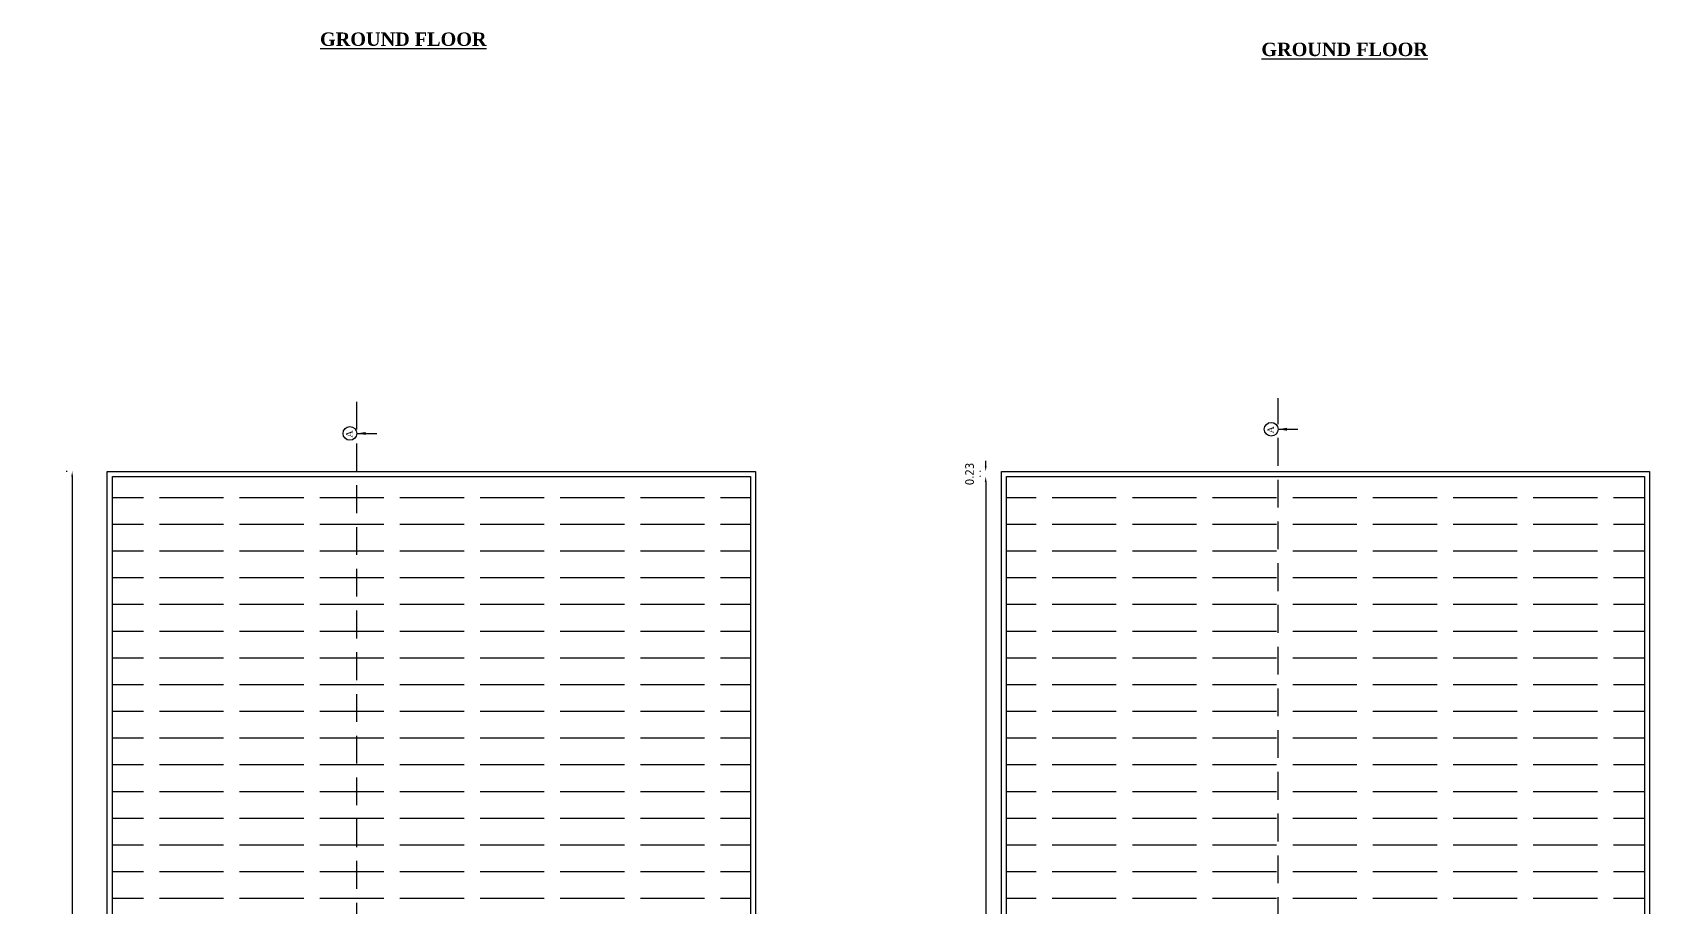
# Model space of a CAD drawing. Header units: metres. Extents: x 2063 to 2266, y 1708 to 2054.
# Drawn here: x 2177.3 to 2249.9, y 1833.4 to 1872.7 of the extents above; entities that cross this region are included whole.
import ezdxf

# ---------------------------------------------------------------- set-up
doc = ezdxf.new("R2010")
doc.units = ezdxf.units.M
doc.linetypes.add('HIDDEN', pattern=[0.375, 0.25, -0.125])
doc.styles.add('CODE', font='tahoma.ttf')
doc.styles.add('DIM', font='swissc.ttf')
doc.styles.add('ROMANS', font='times.ttf', dxfattribs={"height": 12})
doc.styles.get("Standard").update_dxf_attribs({"font": 'arial.ttf'})
doc.styles.add('TIMES NEW ROMAN', font='times.ttf')
doc.dimstyles.new('Din', dxfattribs={"dimscale": 0, "dimtxt": 0.25, "dimasz": 0.1, "dimexe": 0.15, "dimexo": 0.15, "dimgap": 0.03, "dimtad": 0, "dimzin": 0, "dimdsep": 46, "dimtxsty": 'DIM', "dimblk": 'ARCHTICK', "dimcen": 0.09, "dimdle": 0.15, "dimse1": 1, "dimse2": 1, "dimclrd": 256, "dimclre": 256, "dimclrt": 7, "dimadec": 0, "dimazin": 3, "dimtfac": 1, "dimtofl": 0, "dimtmove": 1, "dimatfit": 3, "dimfxl": 0, "dimtolj": 1, "dimtzin": 0, "dimarcsym": 0})
doc.dimstyles.get("Standard").update_dxf_attribs({"dimtxt": 0.18, "dimasz": 0.18, "dimexe": 0.18, "dimexo": 0.0625, "dimgap": 0.09, "dimtad": 0, "dimtih": 1, "dimtoh": 1, "dimdec": 4, "dimzin": 0, "dimdsep": 46, "dimtxsty": 'Standard', "dimcen": 0.09, "dimadec": 0, "dimazin": 0, "dimtfac": 1, "dimtdec": 4, "dimtofl": 0, "dimtmove": 0, "dimatfit": 3, "dimfxl": 0, "dimtolj": 1, "dimtzin": 0, "dimarcsym": 0})

# ---------------------------------------------------------------- blocks, each defined once
blk = doc.blocks.new('*D93')
at = {"lineweight": -2}
for p, q in [((2178.886, 1852.983), (2178.836, 1852.983)), ((2178.892, 1810.923), (2178.836, 1810.923))]:
    blk.add_line(p, q, dxfattribs=at)
for p, q in [((2179.104, 1852.743), (2179.104, 1832.764)), ((2179.104, 1811.163), (2179.104, 1831.142))]:
    blk.add_line(p, q)
for points in [[(2179.064, 1852.743), (2179.144, 1852.743), (2179.104, 1852.983)], [(2179.064, 1811.163), (2179.144, 1811.163), (2179.104, 1810.923)]]:
    blk.add_solid(points)
at = {"layer": 'Defpoints', "color": 0}
for p in [(2179.104, 1852.983), (2180.681, 1852.983, -19.765), (2180.911, 1810.923, -19.765)]:
    blk.add_point(p, dxfattribs=at)
at = {"insert": (2179.104, 1831.953), "char_height": 0.384, "attachment_point": 5, "rotation": 90, "style": 'CODE'}
blk.add_mtext('\\A1;42.06', dxfattribs=at)
blk = doc.blocks.new('*D109')
at = {"lineweight": -2}
for p, q in [((2219.888, 1852.753), (2219.855, 1852.753)), ((2219.888, 1811.153), (2219.855, 1811.153))]:
    blk.add_line(p, q, dxfattribs=at)
for p, q in [((2220.124, 1852.513), (2220.124, 1832.761)), ((2220.124, 1811.393), (2220.124, 1831.144))]:
    blk.add_line(p, q)
for points in [[(2220.084, 1852.513), (2220.164, 1852.513), (2220.124, 1852.753)], [(2220.084, 1811.393), (2220.164, 1811.393), (2220.124, 1811.153)]]:
    blk.add_solid(points)
at = {"layer": 'Defpoints', "color": 0}
for p in [(2220.124, 1852.753), (2221.058, 1852.753, -19.765), (2221.058, 1811.153, -19.765)]:
    blk.add_point(p, dxfattribs=at)
at = {"insert": (2220.124, 1831.953), "char_height": 0.384, "attachment_point": 5, "rotation": 90, "style": 'CODE'}
blk.add_mtext('\\A1;41.60', dxfattribs=at)
blk = doc.blocks.new('*D110')
for p, q in [((2220.124, 1853.223), (2220.124, 1853.463)), ((2220.124, 1852.513), (2220.124, 1852.273))]:
    blk.add_line(p, q)
at = {"lineweight": -2}
for p, q in [((2219.89, 1852.983), (2219.855, 1852.983)), ((2219.888, 1852.753), (2219.855, 1852.753))]:
    blk.add_line(p, q, dxfattribs=at)
for points in [[(2220.084, 1853.223), (2220.164, 1853.223), (2220.124, 1852.983)], [(2220.084, 1852.513), (2220.164, 1852.513), (2220.124, 1852.753)]]:
    blk.add_solid(points)
at = {"layer": 'Defpoints', "color": 0}
for p in [(2220.124, 1852.983), (2221.058, 1852.753, -19.765), (2221.117, 1852.983, -19.765)]:
    blk.add_point(p, dxfattribs=at)
at = {"insert": (2219.403, 1852.868), "char_height": 0.384, "attachment_point": 5, "rotation": 90, "style": 'CODE'}
blk.add_mtext('\\A1;0.23', dxfattribs=at)

msp = doc.modelspace()

# ---------------------------------------------------------------- hatches: boundary and pattern name
h = msp.add_hatch()
h.set_pattern_fill('ACAD_ISO02W100', color=256, scale=0.24, angle=180)
h.set_pattern_definition([(180, (-2609.2978, -754.6024), (-7e-11, -1.2), [2.88, -0.72])])
h.paths.add_polyline_path([(2180.911, 1811.153), (2209.561, 1811.153), (2209.561, 1852.753), (2180.911, 1852.753)])
h = msp.add_hatch()
h.set_pattern_fill('ACAD_ISO02W100', color=256, scale=0.24, angle=180)
h.set_pattern_definition([(180, (-2601.6109, -754.6024), (-7e-11, -1.2), [2.88, -0.72])])
h.paths.add_polyline_path([(2249.708, 1852.753), (2221.058, 1852.753), (2221.058, 1811.153), (2249.708, 1811.153)])

# ---------------------------------------------------------------- linework, layer by layer
at = {"linetype": 'HIDDEN', "ltscale": 5}
for p, q in [((2191.886, 1796.735, 9.883), (2191.886, 1856.255, -19.402)), ((2233.255, 1796.986, -19.765), (2233.255, 1856.268, -19.765))]:
    msp.add_line(p, q, dxfattribs=at)
at = {"elevation": -9.883}
for points in [[(2180.681, 1810.923), (2180.681, 1852.983), (2209.791, 1852.983), (2209.791, 1810.923)], [(2180.911, 1811.153), (2180.911, 1852.753), (2209.561, 1852.753), (2209.561, 1811.153)], [(2220.828, 1810.923), (2220.828, 1852.983), (2249.938, 1852.983), (2249.938, 1810.923)], [(2221.058, 1811.153), (2221.058, 1852.753), (2249.708, 1852.753), (2249.708, 1811.153)]]:
    msp.add_lwpolyline(points, close=True, dxfattribs=at)
for centre in [(2191.576, 1854.689, -19.765), (2232.945, 1854.878, -19.765)]:
    msp.add_circle(centre, 0.309)

# ---------------------------------------------------------------- texts
at = {"char_height": 0.6, "attachment_point": 1, "style": 'TIMES NEW ROMAN'}
for s, width, insert in [('{\\fTimes New Roman|b1|i0|c0|p18;\\W7.45277;\\L   \\W1;GROUND FLOOR}', 17.22221, (2185.168, 1872.699, -9.883)), ('{\\fTimes New Roman|b1|i0|c0|p18;\\W4.43519;\\L \\W1;GROUND FLOOR}', 9.26559, (2231.5, 1872.24, -9.883))]:
    msp.add_mtext_dynamic_manual_height_columns(s, width=width, gutter_width=1, heights=[0], dxfattribs=dict(at, insert=insert))
at = {"char_height": 0.3, "attachment_point": 3, "rotation": 90, "style": 'ROMANS'}
for insert in [(2191.401, 1854.827, -19.765), (2232.77, 1855.016, -19.765)]:
    msp.add_mtext_dynamic_manual_height_columns('A', width=0.26523, gutter_width=1, heights=[0], dxfattribs=dict(at, insert=insert))

# ---------------------------------------------------------------- dimensions: what is measured, and where the dimension line sits
for base, p1, p2, picture, middle in [((2220.124, 1852.983, 9.883), (2221.058, 1852.753, -9.883), (2221.117, 1852.983, -9.883), '*D110', (2219.403, 1852.868, 9.883)), ((2179.104, 1852.983, 9.883), (2180.911, 1810.923, -9.883), (2180.681, 1852.983, -9.883), '*D93', (2179.104, 1831.953, 9.883)), ((2220.124, 1852.753, 9.883), (2221.058, 1811.153, -9.883), (2221.058, 1852.753, -9.883), '*D109', (2220.124, 1831.953, 9.883))]:
    dim = msp.add_linear_dim(base=base, p1=p1, p2=p2, angle=270, dimstyle='Din', override={"dimscale": 0.096, "dimtxt": 4, "dimasz": 2.5, "dimexe": 2.8, "dimgap": 1.75, "dimpost": '\\X', "dimtxsty": 'CODE', "dimsah": 1, "dimdle": 2.8, "dimse1": 0, "dimse2": 0, "dimclrt": 256, "dimtmove": 2, "dimfxl": 2.8, "dimfxlon": 1, "dimtfillclr": 2, "dimlwd": 65535})
    dim.commit()
    dim.dimension.update_dxf_attribs({"geometry": picture, "text_midpoint": middle})

# ---------------------------------------------------------------- leaders
for points in [[(2233.255, 1854.878, -19.765), (2234.148, 1854.878, -19.765)], [(2191.886, 1854.689, -19.765), (2192.779, 1854.689, -19.765)]]:
    msp.add_leader(points, dimstyle='Standard', override={"dimasz": 0.4, "dimgap": 0.09, "dimtad": 0, "dimclrd": 256})

doc.saveas('drawing.dxf')
